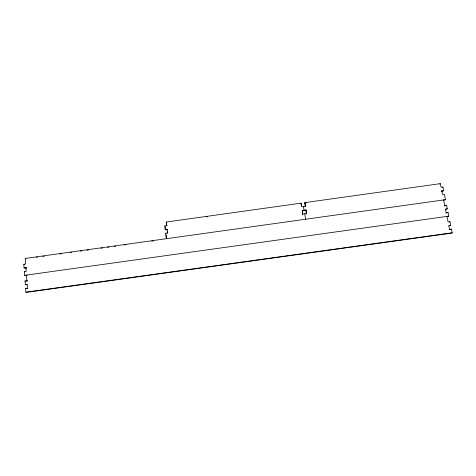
<?xml version="1.0" encoding="UTF-8"?>
<svg xmlns="http://www.w3.org/2000/svg" width="476" height="476" viewBox="0 0 476 476"><rect width="100%" height="100%" fill="white"/><g stroke="black" fill="none" stroke-linecap="round" stroke-linejoin="round"><path stroke-width="0.71" d="M301.005 203.585L301.13 203.139L166.225 222.036L166.915 226.046M302.284 210.392L302.73 214.444L302.284 210.392L306.014 209.874L306.461 213.926L306.014 209.874M303.438 206.935L303.569 206.501L304.015 210.559M305.295 206.679L304.854 202.621L440.306 183.647L441.038 187.258L442.912 186.997L443.644 190.614L443.108 191.09L441.24 191.352L441.77 190.876L443.644 190.614M439.788 184.153L440.306 183.647M442.382 187.484L442.912 186.997M441.77 190.876L442.502 194.5L444.382 194.238L445.482 199.688L443.477 200.348M445.536 209.416L447.339 208.809L446.595 205.156L444.173 205.858L445.429 205.686M446.054 205.596L446.595 205.156M445.649 213.159L448.083 212.475L448.826 216.146L446.803 216.764M447.529 212.897L448.083 212.475M449.392 222.066L449.945 221.673L450.695 225.362L448.88 225.921M26.329 281.066L27.572 280.894L25.038 280.929L25.317 284.666L27.186 284.404L27.465 288.147L25.597 288.408L25.877 292.157L26.543 292.353L451.635 233.139L452.2 232.77L451.444 229.063L448.993 229.7L450.254 229.527M450.885 229.438L451.444 229.063M206.179 216.866L207.649 216.657M304.717 203.068L306.187 202.859M165.226 229.575L167.088 229.313L167.344 229.682L165.493 229.944L165.226 229.575L164.797 225.927L166.654 225.672M302.153 210.82L305.878 210.297M166.302 238.72L165.654 233.222L167.516 232.966L167.088 229.313M302.861 214.033L306.598 213.51M24.074 267.923L26.602 267.928L24.074 267.923L23.8 264.228L25.656 263.966L25.246 258.438L445.482 199.688M36.212 257.284L37.681 257.076M42.834 256.356L44.304 256.153M59.756 253.994L61.226 253.785M70.055 252.554L71.525 252.345M80.355 251.114L81.824 250.906M86.977 250.186L88.447 249.977M100.954 248.234L102.429 248.026M107.576 247.306L109.046 247.098M114.198 246.378L115.668 246.175M124.498 244.938L125.967 244.735M151.719 241.136L153.195 240.927M447.339 208.809L445.453 209.077L446.196 212.736M26.769 275.378L24.627 275.342L24.347 271.629L26.21 271.374L25.936 267.667M24.627 275.342L448.826 216.146M449.945 221.673L448.053 221.935L446.94 216.413M450.695 225.362L448.803 225.63L449.552 229.331M27.233 284.707L25.317 284.666M27.507 288.438L25.597 288.408M25.877 292.157L452.2 232.77M25.038 280.929L25.71 281.155M27.156 275.324L26.489 275.086L26.906 280.673M24.347 271.629L25.02 271.879M23.8 264.228L24.472 264.495M25.246 258.438L25.912 258.724M165.654 233.222L165.922 233.585M164.797 225.927L165.065 226.308M166.225 222.036L166.487 222.423M443.608 199.95L444.715 205.418M304.854 202.621L305.431 206.245L301.701 206.762L301.13 203.139M304.729 213.772L305.604 219.24M301.118 204.305L301.35 205.751M166.576 223.149L166.832 225.326M167.516 231.14L167.772 233.323M165.148 227.034L165.404 229.212M166.082 234.954L166.404 237.691"/></g></svg>
